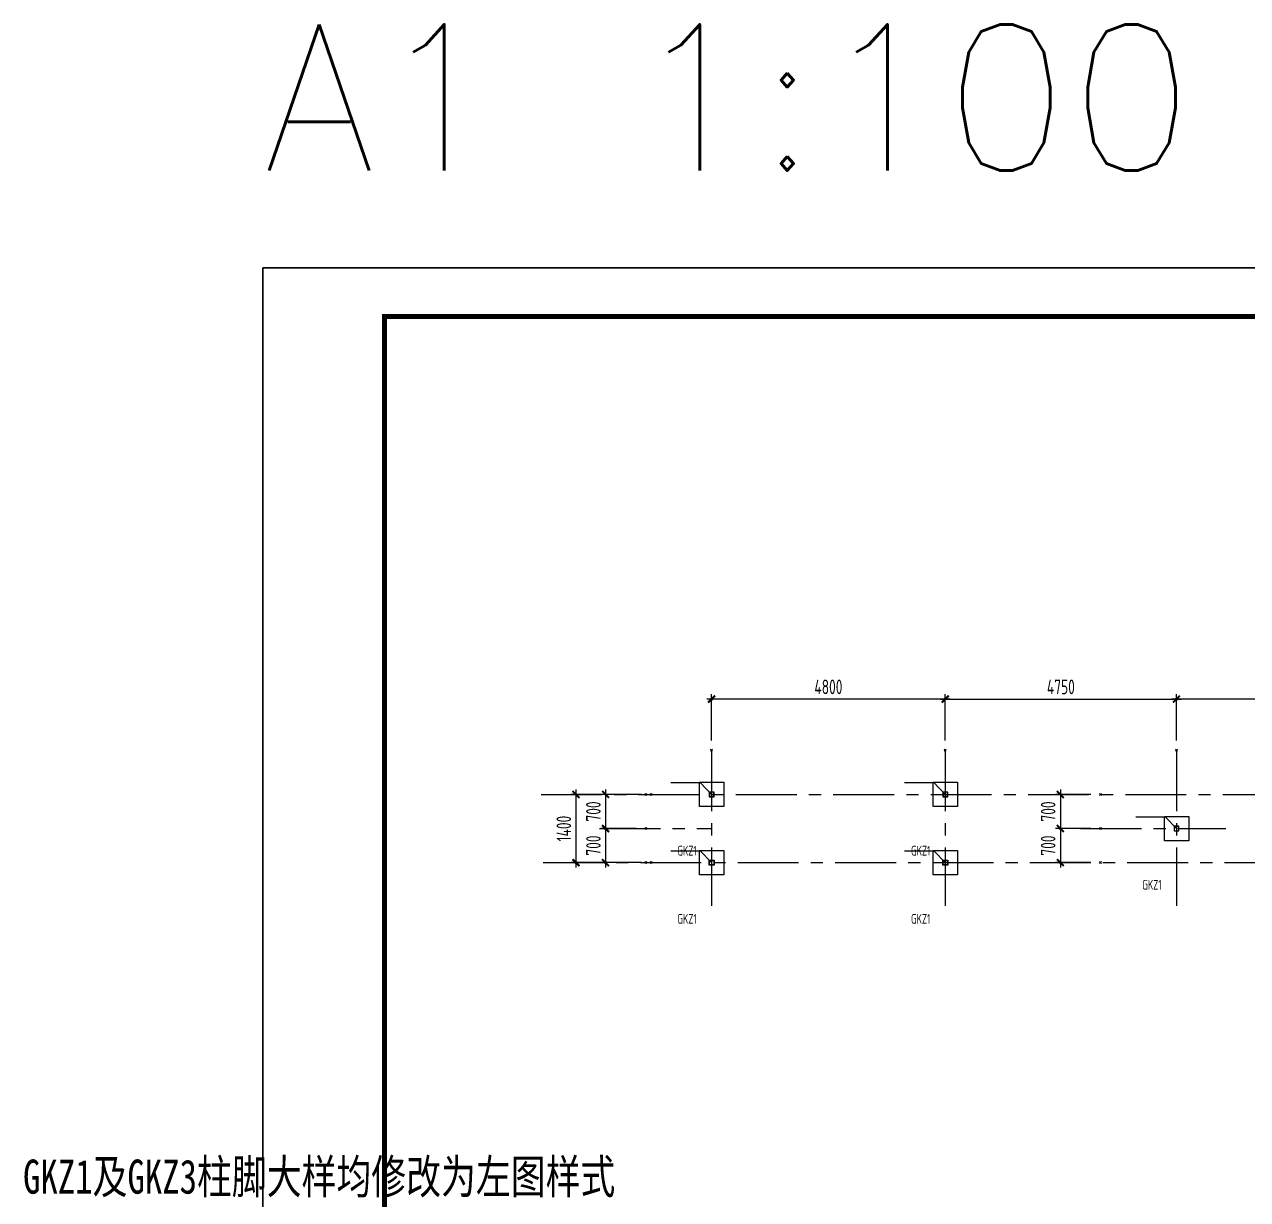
# Model space of a CAD drawing. Extents: x 498328 to 716449, y -893371 to -467753.
# Drawn here: x 522005 to 547129, y -641059 to -616924 of the extents above; entities that cross this region are included whole.
import ezdxf
from ezdxf.enums import TextEntityAlignment as Align

# ---------------------------------------------------------------- set-up
doc = ezdxf.new("R2010")
doc.units = 0
doc.header["$LTSCALE"] = 1000
doc.header["$PDMODE"] = 35
doc.header["$PDSIZE"] = 20
doc.linetypes.add('CENTER', pattern=[2, 1.25, -0.25, 0.25, -0.25])
doc.linetypes.add('Continuous-STLayerSet-ColCode', pattern=[0])
doc.layers.get('0').update_dxf_attribs({"linetype": 'CONTINUOUS'})
for name, color, linetype in [('1轮廓实线层', 7, 'CONTINUOUS'), ('AXIS', 251, 'CENTER'), ('BASE', 2, 'CONTINUOUS'), ('DIM', 3, 'CONTINUOUS'), ('PUB_TEXT', 7, 'CONTINUOUS'), ('PUB_TITLE', 4, 'CONTINUOUS'), ('焊缝', 1, 'CONTINUOUS')]:
    doc.layers.add(name, color=color, linetype=linetype)
doc.layers.add('22', color=7, linetype='CONTINUOUS', plot=False)
doc.layers.add('yichutu', color=7, linetype='CONTINUOUS', true_color=0xffffff, plot=False)
doc.layers.add('平立面图梁柱撑编号', color=7, linetype='CONTINUOUS', lineweight=18)
doc.styles.add('HZTXT', font='txt.shx', dxfattribs={"bigfont": 'HZTXT'})
doc.styles.get("Standard").update_dxf_attribs({"font": 'txt', "width": 0.75})
doc.styles.add('TSSD_DIMENSION', font='Tssdeng.shx', dxfattribs={"width": 0.7, "bigfont": 'hztxt.shx'})
doc.styles.add('TSSD_REIN', font='Tssdeng.shx', dxfattribs={"width": 0.7, "bigfont": 'hztxt.shx'})
doc.dimstyles.new('TSSD_100_100', dxfattribs={"dimtxt": 300, "dimasz": 100, "dimexe": 100, "dimexo": 200, "dimgap": 100, "dimtad": 1, "dimdec": 0, "dimzin": 0, "dimdsep": 46, "dimtxsty": 'TSSD_DIMENSION', "dimblk": 'ARCHTICK', "dimcen": 0, "dimdle": 100, "dimclrt": 7, "dimadec": 0, "dimazin": 0, "dimtfac": 1, "dimtdec": 0, "dimtix": 1, "dimtmove": 2, "dimatfit": 0, "dimldrblk": 'ARCHTICK', "dimfxl": 0, "dimtolj": 1, "dimtzin": 0, "dimarcsym": 0})
doc.dimstyles.new('TSSD_100_100$0', dxfattribs={"dimtxt": 380, "dimasz": 100, "dimexe": 100, "dimexo": 250, "dimgap": 50, "dimtad": 1, "dimdec": 0, "dimzin": 0, "dimdsep": 46, "dimtxsty": 'TSSD_DIMENSION', "dimblk": 'ARCHTICK', "dimblk1": 'ARCHTICK', "dimblk2": 'ARCHTICK', "dimsah": 1, "dimcen": 0, "dimdle": 100, "dimclrt": 7, "dimadec": 0, "dimazin": 0, "dimtfac": 1, "dimtdec": 0, "dimtix": 1, "dimtmove": 2, "dimatfit": 3, "dimldrblk": 'ARCHTICK', "dimfxl": 0, "dimtolj": 1, "dimtzin": 0, "dimarcsym": 0})

# ---------------------------------------------------------------- blocks, each defined once
blk = doc.blocks.new('_ARCHTICK')
at = {"color": 0, "const_width": 0.4}
blk.add_lwpolyline([(-0.71, -0.71), (0.71, 0.71)], dxfattribs=at)
blk = doc.blocks.new('*D97')
at = {"layer": '22', "color": 0, "transparency": 16777216}
for p in [(534877, -632739), (533334, -634139), (534877, -634139)]:
    blk.add_point(p, dxfattribs=at)
at = {"layer": 'DIM', "color": 0, "lineweight": -2, "transparency": 16777216}
for p, q in [((534677, -632739), (533234, -632739)), ((533334, -632639), (533334, -634239)), ((534677, -634139), (533234, -634139))]:
    blk.add_line(p, q, dxfattribs=at)
at = {"layer": 'DIM', "color": 0, "lineweight": -2, "transparency": 16777216, "xscale": 100, "yscale": 100, "zscale": 100}
for p, rotation in [((533334, -632739), 90), ((533334, -634139), 270)]:
    blk.add_blockref('_ARCHTICK', p, dxfattribs=dict(at, rotation=rotation))
at = {"layer": 'DIM', "color": 7, "lineweight": 20, "transparency": 16777216, "insert": (533084, -633439), "char_height": 300, "attachment_point": 5, "rotation": 90, "style": 'TSSD_DIMENSION'}
blk.add_mtext('\\A1;1400', dxfattribs=at)
blk = doc.blocks.new('*D100')
at = {"layer": '22', "color": 0, "transparency": 16777216}
for p in [(545670, -630780), (545670, -631831), (549870, -631685)]:
    blk.add_point(p, dxfattribs=at)
at = {"layer": 'DIM', "color": 0, "lineweight": -2, "transparency": 16777216}
for p, q in [((549970, -630780), (545570, -630780)), ((545670, -631631), (545670, -630680)), ((549870, -631485), (549870, -630680))]:
    blk.add_line(p, q, dxfattribs=at)
at = {"layer": 'DIM', "color": 0, "lineweight": -2, "transparency": 16777216, "xscale": 100, "yscale": 100, "zscale": 100, "rotation": 180}
blk.add_blockref('_ARCHTICK', (545670, -630780), dxfattribs=at)
at = {"layer": 'DIM', "color": 0, "lineweight": -2, "transparency": 16777216, "xscale": 100, "yscale": 100, "zscale": 100}
blk.add_blockref('_ARCHTICK', (549870, -630780), dxfattribs=at)
at = {"layer": 'DIM', "color": 7, "lineweight": 20, "transparency": 16777216, "insert": (547770, -630530), "char_height": 300, "attachment_point": 5, "style": 'TSSD_DIMENSION'}
blk.add_mtext('\\A1;4200', dxfattribs=at)
blk = doc.blocks.new('*D89')
at = {"layer": '22', "color": 0, "transparency": 16777216}
for p in [(534768, -632739), (533942, -633439), (534768, -633439)]:
    blk.add_point(p, dxfattribs=at)
at = {"layer": 'DIM', "color": 0, "lineweight": -2, "transparency": 16777216}
for p, q in [((534568, -632739), (533842, -632739)), ((533942, -632639), (533942, -633539)), ((534568, -633439), (533842, -633439))]:
    blk.add_line(p, q, dxfattribs=at)
at = {"layer": 'DIM', "color": 0, "lineweight": -2, "transparency": 16777216, "xscale": 100, "yscale": 100, "zscale": 100}
for p, rotation in [((533942, -632739), 90), ((533942, -633439), 270)]:
    blk.add_blockref('_ARCHTICK', p, dxfattribs=dict(at, rotation=rotation))
at = {"layer": 'DIM', "color": 7, "lineweight": 20, "transparency": 16777216, "insert": (533692, -633089), "char_height": 300, "attachment_point": 5, "rotation": 90, "style": 'TSSD_DIMENSION'}
blk.add_mtext('\\A1;700', dxfattribs=at)
blk = doc.blocks.new('*D90')
at = {"layer": '22', "color": 0, "transparency": 16777216}
for p in [(534768, -633439), (533942, -634139), (534768, -634139)]:
    blk.add_point(p, dxfattribs=at)
at = {"layer": 'DIM', "color": 0, "lineweight": -2, "transparency": 16777216}
for p, q in [((533942, -633339), (533942, -634239)), ((534568, -633439), (533842, -633439)), ((534568, -634139), (533842, -634139))]:
    blk.add_line(p, q, dxfattribs=at)
at = {"layer": 'DIM', "color": 0, "lineweight": -2, "transparency": 16777216, "xscale": 100, "yscale": 100, "zscale": 100}
for p, rotation in [((533942, -633439), 90), ((533942, -634139), 270)]:
    blk.add_blockref('_ARCHTICK', p, dxfattribs=dict(at, rotation=rotation))
at = {"layer": 'DIM', "color": 7, "lineweight": 20, "transparency": 16777216, "insert": (533692, -633789), "char_height": 300, "attachment_point": 5, "rotation": 90, "style": 'TSSD_DIMENSION'}
blk.add_mtext('\\A1;700', dxfattribs=at)
blk = doc.blocks.new('yct-841-594-84100-59400-100-1000.0')
at = {"layer": 'yichutu', "color": 7, "true_color": 0xffffff}
blk.add_lwpolyline([(0, 0), (0, 59400), (84100, 59400), (84100, 0)], close=True, dxfattribs=at)
at = {"layer": 'yichutu', "color": 7, "true_color": 0xffffff, "style": 'HZTXT'}
blk.add_text('A1 1:100', height=3000, dxfattribs=at).set_placement((0, 61400))
blk = doc.blocks.new('*D436')
at = {"layer": '22', "color": 0, "transparency": 16777216}
for p in [(545670, -630780), (540920, -631831), (545670, -631831)]:
    blk.add_point(p, dxfattribs=at)
at = {"layer": 'DIM', "color": 0, "lineweight": -2, "transparency": 16777216}
for p, q in [((540820, -630780), (545770, -630780)), ((540920, -631631), (540920, -630680)), ((545670, -631631), (545670, -630680))]:
    blk.add_line(p, q, dxfattribs=at)
at = {"layer": 'DIM', "color": 0, "lineweight": -2, "transparency": 16777216, "xscale": 100, "yscale": 100, "zscale": 100, "rotation": 180}
blk.add_blockref('_ARCHTICK', (540920, -630780), dxfattribs=at)
at = {"layer": 'DIM', "color": 0, "lineweight": -2, "transparency": 16777216, "xscale": 100, "yscale": 100, "zscale": 100}
blk.add_blockref('_ARCHTICK', (545670, -630780), dxfattribs=at)
at = {"layer": 'DIM', "color": 7, "lineweight": 20, "transparency": 16777216, "insert": (543295, -630530), "char_height": 300, "attachment_point": 5, "style": 'TSSD_DIMENSION'}
blk.add_mtext('\\A1;4750', dxfattribs=at)
blk = doc.blocks.new('*D437')
at = {"layer": '22', "color": 0, "transparency": 16777216}
for p in [(536120, -630780), (536120, -631831), (540920, -631831)]:
    blk.add_point(p, dxfattribs=at)
at = {"layer": 'DIM', "color": 0, "lineweight": -2, "transparency": 16777216}
for p, q in [((541020, -630780), (536020, -630780)), ((536120, -631631), (536120, -630680)), ((540920, -631631), (540920, -630680))]:
    blk.add_line(p, q, dxfattribs=at)
at = {"layer": 'DIM', "color": 0, "lineweight": -2, "transparency": 16777216, "xscale": 100, "yscale": 100, "zscale": 100, "rotation": 180}
blk.add_blockref('_ARCHTICK', (536120, -630780), dxfattribs=at)
at = {"layer": 'DIM', "color": 0, "lineweight": -2, "transparency": 16777216, "xscale": 100, "yscale": 100, "zscale": 100}
blk.add_blockref('_ARCHTICK', (540920, -630780), dxfattribs=at)
at = {"layer": 'DIM', "color": 7, "lineweight": 20, "transparency": 16777216, "insert": (538520, -630530), "char_height": 300, "attachment_point": 5, "style": 'TSSD_DIMENSION'}
blk.add_mtext('\\A1;4800', dxfattribs=at)
blk = doc.blocks.new('*D439')
at = {"layer": '22', "color": 0, "transparency": 16777216}
for p in [(544110, -632739), (543284, -633439), (544110, -633439)]:
    blk.add_point(p, dxfattribs=at)
at = {"layer": 'DIM', "color": 0, "lineweight": -2, "transparency": 16777216}
for p, q in [((543910, -632739), (543184, -632739)), ((543284, -632639), (543284, -633539)), ((543910, -633439), (543184, -633439))]:
    blk.add_line(p, q, dxfattribs=at)
at = {"layer": 'DIM', "color": 0, "lineweight": -2, "transparency": 16777216, "xscale": 100, "yscale": 100, "zscale": 100}
for p, rotation in [((543284, -632739), 90), ((543284, -633439), 270)]:
    blk.add_blockref('_ARCHTICK', p, dxfattribs=dict(at, rotation=rotation))
at = {"layer": 'DIM', "color": 7, "lineweight": 20, "transparency": 16777216, "insert": (543034, -633089), "char_height": 300, "attachment_point": 5, "rotation": 90, "style": 'TSSD_DIMENSION'}
blk.add_mtext('\\A1;700', dxfattribs=at)
blk = doc.blocks.new('*D440')
at = {"layer": '22', "color": 0, "transparency": 16777216}
for p in [(544110, -633439), (543284, -634139), (544110, -634139)]:
    blk.add_point(p, dxfattribs=at)
at = {"layer": 'DIM', "color": 0, "lineweight": -2, "transparency": 16777216}
for p, q in [((543284, -633339), (543284, -634239)), ((543910, -633439), (543184, -633439)), ((543910, -634139), (543184, -634139))]:
    blk.add_line(p, q, dxfattribs=at)
at = {"layer": 'DIM', "color": 0, "lineweight": -2, "transparency": 16777216, "xscale": 100, "yscale": 100, "zscale": 100}
for p, rotation in [((543284, -633439), 90), ((543284, -634139), 270)]:
    blk.add_blockref('_ARCHTICK', p, dxfattribs=dict(at, rotation=rotation))
at = {"layer": 'DIM', "color": 7, "lineweight": 20, "transparency": 16777216, "insert": (543034, -633789), "char_height": 300, "attachment_point": 5, "rotation": 90, "style": 'TSSD_DIMENSION'}
blk.add_mtext('\\A1;700', dxfattribs=at)

msp = doc.modelspace()

# ---------------------------------------------------------------- linework, layer by layer
at = {"layer": '1轮廓实线层', "color": 4, "lineweight": 20}
for points in [[(536170.5, -632788.9), (536170.5, -632688.9), (536070.5, -632688.9), (536070.5, -632788.9)], [(536165.5, -632783.9), (536165.5, -632693.9), (536075.5, -632693.9), (536075.5, -632783.9)], [(540970.5, -632788.9), (540970.5, -632688.9), (540870.5, -632688.9), (540870.5, -632788.9)], [(540965.5, -632783.9), (540965.5, -632693.9), (540875.5, -632693.9), (540875.5, -632783.9)], [(545720.5, -633488.9), (545720.5, -633388.9), (545620.5, -633388.9), (545620.5, -633488.9)], [(545715.5, -633483.9), (545715.5, -633393.9), (545625.5, -633393.9), (545625.5, -633483.9)], [(536170.5, -634088.9), (536170.5, -634188.9), (536070.5, -634188.9), (536070.5, -634088.9)], [(536165.5, -634093.9), (536165.5, -634183.9), (536075.5, -634183.9), (536075.5, -634093.9)], [(540970.5, -634088.9), (540970.5, -634188.9), (540870.5, -634188.9), (540870.5, -634088.9)], [(540965.5, -634093.9), (540965.5, -634183.9), (540875.5, -634183.9), (540875.5, -634093.9)]]:
    msp.add_lwpolyline(points, close=True, dxfattribs=at)
at = {"layer": 'AXIS', "lineweight": 20}
for p, q in [((536120.5, -631830.5), (536120.5, -635027.3)), ((540920.5, -631830.5), (540920.5, -635027.3)), ((545670.5, -631830.5), (545670.5, -635027.3)), ((532620.5, -632738.9), (585608.6, -632738.9)), ((533820.1, -633438.9), (536120.5, -633438.9)), ((543698.3, -633438.9), (546686.7, -633438.9)), ((532658.5, -634138.9), (585608.6, -634138.9))]:
    msp.add_line(p, q, dxfattribs=at)
at = {"layer": 'BASE'}
for points in [[(535870.5, -632488.9), (536370.5, -632488.9), (536370.5, -632988.9), (535870.5, -632988.9)], [(540670.5, -632488.9), (541170.5, -632488.9), (541170.5, -632988.9), (540670.5, -632988.9)], [(545420.5, -633188.9), (545920.5, -633188.9), (545920.5, -633688.9), (545420.5, -633688.9)], [(535870.5, -633888.9), (536370.5, -633888.9), (536370.5, -634388.9), (535870.5, -634388.9)], [(540670.5, -633888.9), (541170.5, -633888.9), (541170.5, -634388.9), (540670.5, -634388.9)]]:
    msp.add_lwpolyline(points, close=True, dxfattribs=at)
at = {"layer": 'PUB_TITLE'}
msp.add_lwpolyline([(526900.9, -681323.8), (611000.9, -681323.8), (611000.9, -621923.8), (526900.9, -621923.8)], close=True, dxfattribs=at)
msp.add_lwpolyline([(526900.9, -681323.8), (611000.9, -681323.8), (611000.9, -621923.8), (526900.9, -621923.8)], close=True, dxfattribs=at)
at = {"layer": 'PUB_TITLE', "const_width": 100}
msp.add_lwpolyline([(529400.9, -680323.8), (610000.9, -680323.8), (610000.9, -622923.8), (529400.9, -622923.8)], close=True, dxfattribs=at)
msp.add_lwpolyline([(529400.9, -680323.8), (610000.9, -680323.8), (610000.9, -622923.8), (529400.9, -622923.8)], close=True, dxfattribs=at)
at = {"layer": '平立面图梁柱撑编号', "color": 7, "linetype": 'Continuous-STLayerSet-ColCode', "lineweight": 18}
for p, q in [((535892.2, -632502.6), (535282.6, -632502.6)), ((536120.5, -632738.9), (535892.2, -632502.6)), ((540692.2, -632502.6), (540082.6, -632502.6)), ((540920.5, -632738.9), (540692.2, -632502.6)), ((545442.2, -633202.7), (544832.6, -633202.7)), ((545670.5, -633438.9), (545442.2, -633202.7)), ((535892.2, -633902.6), (535282.6, -633902.6)), ((536120.5, -634138.9), (535892.2, -633902.6)), ((540692.2, -633902.6), (540082.6, -633902.6)), ((540920.5, -634138.9), (540692.2, -633902.6))]:
    msp.add_line(p, q, dxfattribs=at)

# ---------------------------------------------------------------- block references
at = {"layer": 'yichutu'}
msp.add_blockref('yct-841-594-84100-59400-100-1000.0', (526900.9, -681323.8), dxfattribs=at)

# ---------------------------------------------------------------- texts
at = {"layer": 'PUB_TEXT', "lineweight": 15, "style": 'TSSD_REIN', "width": 0.7}
for p in [(535616, -634054), (540416, -634054), (545166, -634754), (535616, -635454), (540416, -635454)]:
    msp.add_text('GKZ1', height=200, dxfattribs=at).set_placement(p, align=Align.BOTTOM_CENTER)
at = {"layer": '焊缝', "color": 7, "true_color": 0xffffff, "insert": (521975.9, -640238.2), "char_height": 700, "width": 14022.33, "attachment_point": 1}
msp.add_mtext('\\A1;{\\fSimSun|b0|i0|c134|p2;GKZ1及GKZ3柱脚大样均修改为左图样式}', dxfattribs=at)

# ---------------------------------------------------------------- dimensions: what is measured, and where the dimension line sits
at = {"layer": 'DIM', "lineweight": 20}
for base, p2, picture, middle in [((536120.5, -630779.5), (536120.5, -631830.5), '*D437', (538520.5, -630529.5)), ((545670.5, -630779.5), (545670.5, -631830.5), '*D436', (543295.5, -630529.5))]:
    dim = msp.add_linear_dim(base=base, p1=(540920.5, -631830.5), p2=p2, dimstyle='TSSD_100_100$0', override={"dimtxt": 300, "dimexo": 200, "dimgap": 100, "dimsah": 0, "dimatfit": 0}, dxfattribs=at)
    dim.commit()
    dim.dimension.update_dxf_attribs({"geometry": picture, "text_midpoint": middle})
dim = msp.add_linear_dim(base=(545670.5, -630779.5), p1=(549870.5, -631685.1), p2=(545670.5, -631830.5), dimstyle='TSSD_100_100', dxfattribs=at)
dim.commit()
dim.dimension.update_dxf_attribs({"geometry": '*D100', "text_midpoint": (547770.5, -630529.5)})
dim = msp.add_linear_dim(base=(533333.9, -634138.9), p1=(534877.3, -632738.9), p2=(534877.3, -634138.9), angle=270, dimstyle='TSSD_100_100', dxfattribs=at)
dim.commit()
dim.dimension.update_dxf_attribs({"geometry": '*D97', "text_midpoint": (533083.9, -633438.9)})
for p1, p2, picture, middle in [((534768.1, -632738.9), (534768.1, -633438.9), '*D89', (533691.9, -633088.9)), ((544110.2, -632738.9), (544110.2, -633438.9), '*D439', (543034.1, -633088.9)), ((534768.1, -633438.9), (534768.1, -634138.9), '*D90', (533691.9, -633788.9)), ((544110.2, -633438.9), (544110.2, -634138.9), '*D440', (543034.1, -633788.9))]:
    dim = msp.add_aligned_dim(p1=p1, p2=p2, distance=-826.2, dimstyle='TSSD_100_100$0', override={"dimtxt": 300, "dimexo": 200, "dimgap": 100, "dimsah": 0, "dimatfit": 0}, dxfattribs=at)
    dim.commit()
    dim.dimension.update_dxf_attribs({"geometry": picture, "text_midpoint": middle})

doc.saveas('drawing.dxf')
